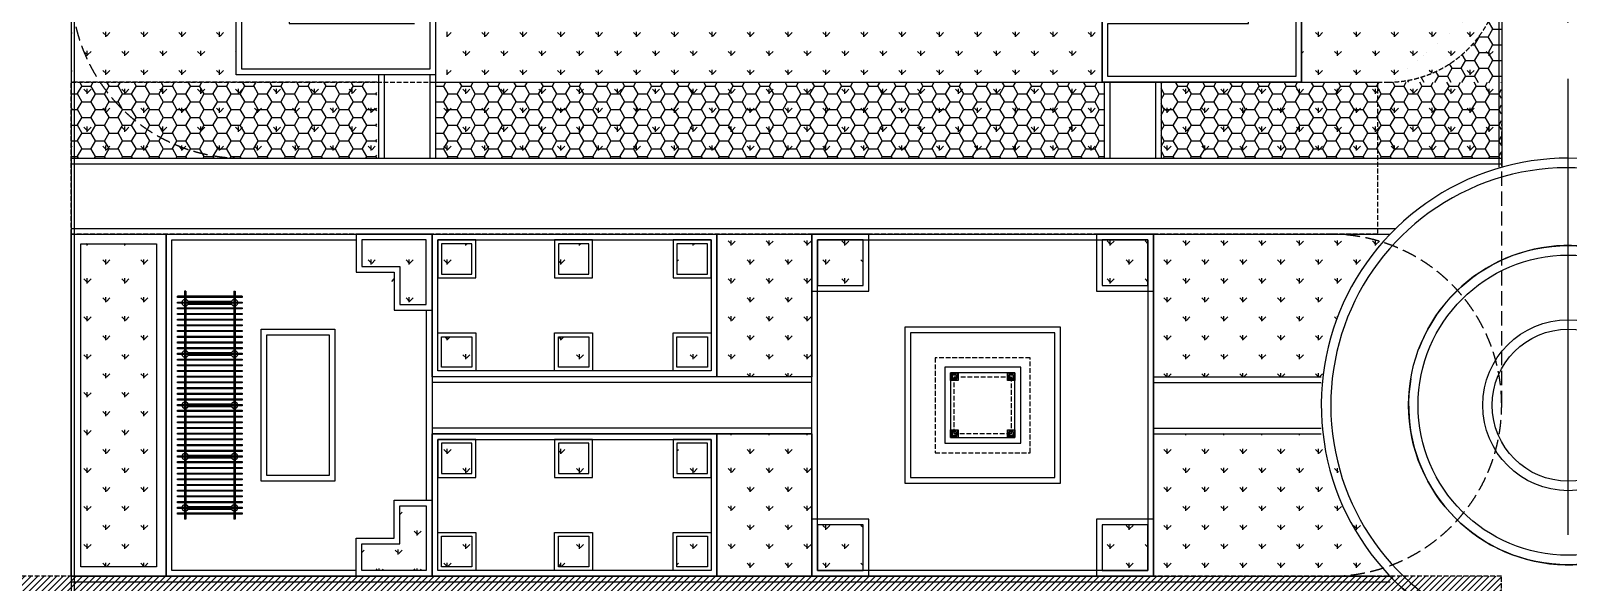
# Model space of a CAD drawing. Header units: millimetres. Extents: x 36720183 to 38160956, y 58934012 to 60388477.
# Drawn here: x 37524127 to 37605093, y 59393007 to 59422029 of the extents above; entities that cross this region are included whole.
import ezdxf

# ---------------------------------------------------------------- set-up
doc = ezdxf.new("R2010")
doc.units = ezdxf.units.MM
doc.header["$LTSCALE"] = 1000
doc.header["$MEASUREMENT"] = 0
doc.linetypes.add('ACAD_ISO04W100', pattern=[30, 24, -3, 0, -3])
doc.linetypes.add('DASH', pattern=[0.35, 0.25, -0.1])
for name, color, linetype in [('@ 绿化', 8, 'Continuous'), ('@YL', 2, 'Continuous'), ('@YL-铺装', 6, 'Continuous'), ('@ZJ20130828', 92, 'Continuous'), ('@园建', 1, 'Continuous'), ('@扑救面填充', 8, 'Continuous'), ('@植草板', 8, 'Continuous'), ('DL_道路中线_支路网_', 4, 'ACAD_ISO04W100'), ('DL_道路红线_支路网_', 1, 'Continuous'), ('DOTE', 1, 'Continuous'), ('扑救面', 2, 'Continuous'), ('道路（新）', 4, 'Continuous'), ('铺地', 5, 'Continuous')]:
    doc.layers.add(name, color=color, linetype=linetype)
pattern_1 = [(90, (0, 0), (-997.795475, 997.795475), [264.58066, -1731.01015]), (45, (0, 0), (-997.796155, 997.796155), [264.58066, -1146.51615]), (135, (0, 0), (-997.796155, -997.796155), [264.58066, -1146.51615])]
pattern_2 = [(0, (0, 30000), (714.375, 412.4445), [476.25, -952.5]), (120, (0, 30000), (-714.3749147, 412.4446478), [476.25, -952.5]), (60, (0, 30000), (8.53e-05, 824.8891478), [-952.5, 476.25])]

# ---------------------------------------------------------------- blocks, each defined once
blk = doc.blocks.new('hj')
at = {"layer": '@YL-铺装', "color": 2, "ltscale": 0.5}
for points in [[(3840, 2600), (-5130, 2600)], [(-5130, 2520), (-5130, 2600)], [(3840, 2520), (-5130, 2520)], [(4140, 2600), (3900, 2600)], [(4140, 2520), (3900, 2520)], [(4440, 2600), (4200, 2600)], [(4440, 2520), (4200, 2520)], [(4740, 2600), (4500, 2600)], [(4740, 2520), (4500, 2520)], [(5040, 2600), (4800, 2600)], [(5040, 2520), (4800, 2520)], [(5340, 2600), (5100, 2600)], [(5340, 2520), (5100, 2520)], [(5640, 2600), (5400, 2600)], [(5940, 2520), (5400, 2520)], [(5940, 2600), (5700, 2600)], [(6240, 2600), (6000, 2600)], [(6240, 2520), (6000, 2520)], [(6540, 2600), (6300, 2600)], [(6540, 2520), (6300, 2520)], [(6870, 2600), (6600, 2600)], [(6870, 2520), (6600, 2520)], [(3840, 0), (-5130, 0)], [(3840, -80), (-5130, -80)], [(4140, 0), (3900, 0)], [(4140, -80), (3900, -80)], [(4440, 0), (4200, 0)], [(4440, -80), (4200, -80)], [(4740, 0), (4500, 0)], [(4740, -80), (4500, -80)], [(5040, 0), (4800, 0)], [(5040, -80), (4800, -80)], [(5340, 0), (5100, 0)], [(5340, -80), (5100, -80)], [(5640, 0), (5400, 0)], [(5640, -80), (5400, -80)], [(5940, 0), (5700, 0)], [(5940, -80), (5700, -80)], [(6240, 0), (6000, 0)], [(6240, -80), (6000, -80)], [(6540, 0), (6300, 0)], [(6540, -80), (6300, -80)], [(6870, 0), (6600, 0)], [(6870, -80), (6600, -80)]]:
    blk.add_lwpolyline(points, dxfattribs=at)
at = {"layer": '@YL-铺装', "color": 8, "ltscale": 0.5}
for points in [[(-4860, 2960), (-4800, 2960), (-4800, -440), (-4860, -440), (-4860, 2960)], [(-4560, 2960), (-4500, 2960), (-4500, -440), (-4560, -440), (-4560, 2960)], [(-4260, 2960), (-4200, 2960), (-4200, -440), (-4260, -440), (-4260, 2960)], [(-4260, 2960), (-4200, 2960), (-4200, -440), (-4260, -440), (-4260, 2960)], [(-3960, 2960), (-3900, 2960), (-3900, -440), (-3960, -440), (-3960, 2960)], [(-3660, 2960), (-3600, 2960), (-3600, -440), (-3660, -440), (-3660, 2960)], [(-3660, 2960), (-3600, 2960), (-3600, -440), (-3660, -440), (-3660, 2960)], [(-3360, 2960), (-3300, 2960), (-3300, -440), (-3360, -440), (-3360, 2960)], [(-3060, 2960), (-3000, 2960), (-3000, -440), (-3060, -440), (-3060, 2960)], [(-3060, 2960), (-3000, 2960), (-3000, -440), (-3060, -440), (-3060, 2960)], [(-2760, 2960), (-2700, 2960), (-2700, -440), (-2760, -440), (-2760, 2960)], [(-2460, 2960), (-2400, 2960), (-2400, -440), (-2460, -440), (-2460, 2960)], [(-2160, 2960), (-2100, 2960), (-2100, -440), (-2160, -440), (-2160, 2960)], [(-1860, 2960), (-1800, 2960), (-1800, -440), (-1860, -440), (-1860, 2960)], [(-1860, 2960), (-1800, 2960), (-1800, -440), (-1860, -440), (-1860, 2960)], [(-1560, 2960), (-1500, 2960), (-1500, -440), (-1560, -440), (-1560, 2960)], [(-1260, 2960), (-1200, 2960), (-1200, -440), (-1260, -440), (-1260, 2960)], [(-1260, 2960), (-1200, 2960), (-1200, -440), (-1260, -440), (-1260, 2960)], [(-960, 2960), (-900, 2960), (-900, -440), (-960, -440), (-960, 2960)], [(-660, 2960), (-600, 2960), (-600, -440), (-660, -440), (-660, 2960)], [(-660, 2960), (-600, 2960), (-600, -440), (-660, -440), (-660, 2960)], [(-360, 2960), (-300, 2960), (-300, -440), (-360, -440), (-360, 2960)], [(-60, 2960), (0, 2960), (0, -440), (-60, -440), (-60, 2960)], [(240, 2960), (300, 2960), (300, -440), (240, -440), (240, 2960)], [(540, 2960), (600, 2960), (600, -440), (540, -440), (540, 2960)], [(540, 2960), (600, 2960), (600, -440), (540, -440), (540, 2960)], [(840, 2960), (900, 2960), (900, -440), (840, -440), (840, 2960)], [(1140, 2960), (1200, 2960), (1200, -440), (1140, -440), (1140, 2960)], [(1140, 2960), (1200, 2960), (1200, -440), (1140, -440), (1140, 2960)], [(1440, 2960), (1500, 2960), (1500, -440), (1440, -440), (1440, 2960)], [(1740, 2960), (1800, 2960), (1800, -440), (1740, -440), (1740, 2960)], [(1740, 2960), (1800, 2960), (1800, -440), (1740, -440), (1740, 2960)], [(2040, 2960), (2100, 2960), (2100, -440), (2040, -440), (2040, 2960)], [(2340, 2960), (2400, 2960), (2400, -440), (2340, -440), (2340, 2960)], [(2640, 2960), (2700, 2960), (2700, -440), (2640, -440), (2640, 2960)], [(2940, 2960), (3000, 2960), (3000, -440), (2940, -440), (2940, 2960)], [(2940, 2960), (3000, 2960), (3000, -440), (2940, -440), (2940, 2960)], [(3240, 2960), (3300, 2960), (3300, -440), (3240, -440), (3240, 2960)], [(3540, 2960), (3600, 2960), (3600, -440), (3540, -440), (3540, 2960)], [(3540, 2960), (3600, 2960), (3600, -440), (3540, -440), (3540, 2960)], [(3840, 2960), (3900, 2960), (3900, -440), (3840, -440), (3840, 2960)], [(4140, 2960), (4200, 2960), (4200, -440), (4140, -440), (4140, 2960)], [(4140, 2960), (4200, 2960), (4200, -440), (4140, -440), (4140, 2960)], [(4440, 2960), (4500, 2960), (4500, -440), (4440, -440), (4440, 2960)], [(4740, 2960), (4800, 2960), (4800, -440), (4740, -440), (4740, 2960)], [(5040, 2960), (5100, 2960), (5100, -440), (5040, -440), (5040, 2960)], [(5340, 2960), (5400, 2960), (5400, -440), (5340, -440), (5340, 2960)], [(5340, 2960), (5400, 2960), (5400, -440), (5340, -440), (5340, 2960)], [(5640, 2960), (5700, 2960), (5700, -440), (5640, -440), (5640, 2960)], [(5940, 2960), (6000, 2960), (6000, -440), (5940, -440), (5940, 2960)], [(5940, 2960), (6000, 2960), (6000, -440), (5940, -440), (5940, 2960)], [(6240, 2960), (6300, 2960), (6300, -440), (6240, -440), (6240, 2960)], [(6240, 2960), (6300, 2960), (6300, -440), (6240, -440), (6240, 2960)], [(6540, 2960), (6600, 2960), (6600, -440), (6540, -440), (6540, 2960)]]:
    blk.add_lwpolyline(points, dxfattribs=at)
at = {"layer": '@YL-铺装', "color": 3, "ltscale": 0.5}
for points in [[(-4605, 2407), (-4605, 113)], [(-4455, 2407), (-4455, 113)], [(-1905, 2407), (-1905, 113)], [(-1755, 2407), (-1755, 113)], [(795, 2407), (795, 113)], [(945, 2407), (945, 113)], [(3495, 2407), (3495, 113)], [(3645, 2407), (3645, 113)], [(6195, 2407), (6195, 113)], [(6345, 2407), (6345, 113)]]:
    blk.add_lwpolyline(points, dxfattribs=at)
at = {"layer": '@YL-铺装', "color": 6, "ltscale": 0.5}
for points in [[(-5130, -80), (-5130, 0)], [(6870, 0), (6870, -80)]]:
    blk.add_lwpolyline(points, dxfattribs=at)
at = {"layer": '@YL-铺装', "color": 3, "ltscale": 0.5}
for centre, start, end in [((-4530, 2560), 100.16425, 166.39104), ((-4530, 2560), 193.60896, 259.83575), ((-4530, 2560), 13.60896, 79.83575), ((-4530, 2560), 280.16425, 346.39104), ((-1830, 2560), 100.16425, 166.39104), ((-1830, 2560), 193.60896, 259.83575), ((-1830, 2560), 13.60896, 79.83575), ((-1830, 2560), 280.16425, 346.39104), ((870, 2560), 100.16425, 166.39104), ((870, 2560), 193.60896, 259.83575), ((870, 2560), 13.60896, 79.83575), ((870, 2560), 280.16425, 346.39104), ((3570, 2560), 100.16425, 166.39104), ((3570, 2560), 193.60896, 259.83575), ((3570, 2560), 13.60896, 79.83575), ((3570, 2560), 280.16425, 346.39104), ((6270, 2560), 100.16425, 166.39104), ((6270, 2560), 193.60896, 259.83575), ((6270, 2560), 13.60896, 79.83575), ((6270, 2560), 280.16425, 346.39104), ((-4530, -40), 100.16425, 166.39104), ((-4530, -40), 13.60896, 79.83575), ((-1830, -40), 100.16425, 166.39104), ((-1830, -40), 13.60896, 79.83575), ((870, -40), 100.16425, 166.39104), ((870, -40), 13.60896, 79.83575), ((3570, -40), 100.16425, 166.39104), ((3570, -40), 13.60896, 79.83575), ((6270, -40), 100.16425, 166.39104), ((6270, -40), 13.60896, 79.83575), ((-4530, -40), 193.60896, 259.83575), ((-4530, -40), 280.16425, 346.39104), ((-1830, -40), 193.60896, 259.83575), ((-1830, -40), 280.16425, 346.39104), ((870, -40), 193.60896, 259.83575), ((870, -40), 280.16425, 346.39104), ((3570, -40), 193.60896, 259.83575), ((3570, -40), 280.16425, 346.39104), ((6270, -40), 193.60896, 259.83575), ((6270, -40), 280.16425, 346.39104)]:
    blk.add_arc(centre, 170, start, end, dxfattribs=at)
at = {"layer": 'DOTE', "color": 8, "linetype": 'ByBlock'}
for points in [[(6540, -440), (6540, 2960)], [(6600, -440), (6600, 2960)]]:
    blk.add_lwpolyline(points, dxfattribs=at)
at = {"layer": 'DOTE', "color": 1}
blk.add_lwpolyline([(6870, 2520), (6870, 2600)], dxfattribs=at)

msp = doc.modelspace()

# ---------------------------------------------------------------- hatches: boundary and pattern name
at = {"layer": '@ 绿化', "linetype": 'Continuous'}
h = msp.add_hatch(dxfattribs=at)
h.set_pattern_fill('GRASS', color=256, scale=500, style=0)
h.set_pattern_definition(pattern_1)
h.paths.add_polyline_path([(37531257, 59420324), (37531743, 59420324), (37531743, 59421414), (37531743, 59424414), (37534743, 59424414), (37534743, 59428114), (37533643, 59428114), (37533644, 59431114), (37536343, 59431114), (37536343, 59433514), (37529943, 59433514), (37529943, 59436414), (37528342, 59436414), (37528343, 59442564), (37532643, 59442564), (37532643, 59441014), (37535543, 59441014), (37535543, 59442814), (37540043, 59442814), (37540042, 59441014), (37543943, 59441014), (37543943, 59441914), (37543543, 59441914), (37543543, 59444714), (37541843, 59444714), (37541843, 59447614), (37543143, 59447614), (37543143, 59450914), (37546043, 59450914), (37546043, 59452314), (37552643, 59452314), (37552643, 59450914), (37555343, 59450914), (37555343, 59447614), (37556643, 59447614), (37556643, 59444514), (37553943, 59444514), (37553943, 59442114), (37561343, 59442114), (37561343, 59439214), (37564652, 59439214), (37564652, 59442114), (37572052, 59442114), (37572052, 59444514), (37569352, 59444514), (37569352, 59447614), (37570652, 59447614), (37570652, 59450914), (37573352, 59450914), (37573352, 59452314), (37563106, 59464137), (37556052, 59458984), (37549088, 59458804), (37541358, 59450933), (37541358, 59448805), (37536414, 59445594), (37534030, 59443148), (37533166, 59444926), (37526257, 59444926), (37526257, 59431914), (37531257, 59431914)])
h = msp.add_hatch(dxfattribs=at)
h.set_pattern_fill('GRASS', color=256, scale=500, style=0)
h.set_pattern_definition(pattern_1)
edge = h.paths.add_edge_path()
edge.add_line((37546043, 59419324), (37546043, 59422214))
edge.add_line((37546043, 59422214), (37546943, 59422214))
edge.add_line((37546943, 59422214), (37548197, 59423815))
edge.add_line((37548197, 59423815), (37550752, 59423855))
edge.add_line((37550752, 59423855), (37551625, 59431330))
edge.add_line((37551625, 59431330), (37555743, 59432614))
edge.add_line((37555743, 59432614), (37555688, 59432464))
edge.add_line((37555688, 59432464), (37570198, 59432464))
edge.add_line((37570198, 59432464), (37570252, 59432614))
edge.add_line((37570252, 59432614), (37574752, 59432614))
edge.add_line((37574752, 59432614), (37574752, 59435514))
edge.add_line((37574752, 59435514), (37578852, 59431114))
edge.add_line((37578852, 59431114), (37576152, 59431114))
edge.add_line((37576152, 59431114), (37576152, 59428114))
edge.add_line((37576152, 59428114), (37577252, 59428114))
edge.add_line((37577252, 59428114), (37577252, 59427353))
edge.add_line((37577252, 59427353), (37577252, 59426914))
edge.add_line((37577252, 59426914), (37577252, 59424414))
edge.add_line((37577252, 59424414), (37580652, 59424414))
edge.add_line((37580652, 59424414), (37580652, 59422814))
edge.add_line((37580652, 59422814), (37580652, 59422214))
edge.add_line((37580652, 59422214), (37580652, 59419324))
edge.add_line((37580652, 59419324), (37546691, 59419324))
edge.add_line((37546691, 59419324), (37546436, 59419324))
edge.add_line((37546436, 59419324), (37546043, 59419314))
h = msp.add_hatch(dxfattribs=at)
h.set_pattern_fill('GRASS', color=256, scale=500, style=0)
h.set_pattern_definition(pattern_1)
h.paths.add_polyline_path([(37591252, 59424402), (37591252, 59427515), (37592953, 59427514), (37592953, 59431214), (37589723, 59431214), (37589753, 59433414), (37592500, 59433414), (37593152, 59433385), (37595333, 59433442), (37595285, 59433386), (37596587, 59433441), (37596587, 59422824), (37601042, 59422824), (37599830, 59421081), (37597801, 59419747), (37591052, 59419324), (37591052, 59421414), (37591052, 59423447)])
h = msp.add_hatch(dxfattribs=at)
h.set_pattern_fill('GRASS', color=256, scale=500, style=0)
h.set_pattern_definition(pattern_1)
h.paths.add_polyline_path([(37601587, 59425303), (37600993, 59421731), (37598748, 59419487), (37590018, 59419109), (37583689, 59419324), (37583616, 59415324), (37601587, 59415324)])
h = msp.add_hatch(dxfattribs=at)
h.set_pattern_fill('GRASS', color=256, scale=500, style=0)
h.set_pattern_definition(pattern_1)
h.paths.add_polyline_path([(37526257, 59424414), (37534943, 59424414), (37534943, 59419324), (37526257, 59419324)])
h = msp.add_hatch(dxfattribs=at)
h.set_pattern_fill('GRASS', color=256, scale=500, style=0)
h.set_pattern_definition(pattern_1)
h.paths.add_polyline_path([(37526257, 59415324), (37542343, 59415324), (37542343, 59419324), (37526257, 59419324)])
h = msp.add_hatch(dxfattribs=at)
h.set_pattern_fill('GRASS', color=256, scale=500, style=0)
h.set_pattern_definition(pattern_1)
h.paths.add_polyline_path([(37545343, 59415324), (37580652, 59415295), (37580652, 59419295), (37545343, 59419324)])
h = msp.add_hatch(dxfattribs=at)
h.set_pattern_fill('GRASS', color=256, scale=500, style=0)
h.set_pattern_definition(pattern_1)
h.paths.add_polyline_path([(37560257, 59400824), (37565257, 59400824), (37565257, 59393324), (37560257, 59393324)])
h.paths.add_polyline_path([(37560257, 59411324), (37565257, 59411324), (37565257, 59403824), (37560257, 59403824)])
h = msp.add_hatch(dxfattribs=at)
h.set_pattern_fill('GRASS', color=256, scale=500, style=0)
h.set_pattern_definition(pattern_1)
edge = h.paths.add_edge_path()
edge.add_line((37595706, 59411324), (37583257, 59411324))
edge.add_line((37583257, 59411324), (37583257, 59403824))
edge.add_line((37583257, 59403824), (37592174, 59403824))
edge.add_arc((37605400, 59402177), 13328, 136.66046, 172.90067, ccw=False)
h = msp.add_hatch(dxfattribs=at)
h.set_pattern_fill('GRASS', color=256, scale=500, style=0)
h.set_pattern_definition(pattern_1)
h.paths.add_polyline_path([(37530757, 59393824), (37526757, 59393824), (37526757, 59410824), (37530757, 59410824)])
h = msp.add_hatch(dxfattribs=at)
h.set_pattern_fill('GRASS', color=256, scale=500, style=0)
h.set_pattern_definition(pattern_1)
h.paths.add_polyline_path([(37543133, 59407324), (37544533, 59407324), (37544533, 59410724), (37541133, 59410724), (37541133, 59409324), (37543133, 59409324)])
h = msp.add_hatch(dxfattribs=at)
h.set_pattern_fill('GRASS', color=256, scale=500, style=0)
h.set_pattern_definition(pattern_1)
h.paths.add_polyline_path([(37545757, 59409224), (37547357, 59409224), (37547357, 59410824), (37545757, 59410824)])
h.paths.add_polyline_path([(37551914, 59409224), (37553514, 59409224), (37553514, 59410824), (37551914, 59410824)])
h.paths.add_polyline_path([(37558157, 59409224), (37559757, 59409224), (37559757, 59410824), (37558157, 59410824)])
h.paths.add_polyline_path([(37558157, 59405924), (37559757, 59405924), (37559757, 59404324), (37558157, 59404324)])
h.paths.add_polyline_path([(37551914, 59405924), (37553514, 59405924), (37553514, 59404324), (37551914, 59404324)])
h.paths.add_polyline_path([(37545757, 59405924), (37547357, 59405924), (37547357, 59404324), (37545757, 59404324)])
h.paths.add_polyline_path([(37545757, 59398724), (37547357, 59398724), (37547357, 59400324), (37545757, 59400324)])
h.paths.add_polyline_path([(37545757, 59395424), (37547357, 59395424), (37547357, 59393824), (37545757, 59393824)])
h.paths.add_polyline_path([(37551914, 59395424), (37553514, 59395424), (37553514, 59393824), (37551914, 59393824)])
h.paths.add_polyline_path([(37558157, 59395424), (37559757, 59395424), (37559757, 59393824), (37558157, 59393824)])
h.paths.add_polyline_path([(37558157, 59398724), (37559757, 59398724), (37559757, 59400324), (37558157, 59400324)])
h.paths.add_polyline_path([(37551914, 59398724), (37553514, 59398724), (37553514, 59400324), (37551914, 59400324)])
h = msp.add_hatch(dxfattribs=at)
h.set_pattern_fill('GRASS', color=256, scale=500, style=0)
h.set_pattern_definition(pattern_1)
h.paths.add_polyline_path([(37567957, 59408624), (37567957, 59411024), (37565557, 59411024), (37565557, 59408624)])
h.paths.add_polyline_path([(37582957, 59408624), (37582957, 59411024), (37580557, 59411024), (37580557, 59408624)])
h.paths.add_polyline_path([(37582957, 59393624), (37582957, 59396024), (37580557, 59396024), (37580557, 59393624)])
h.paths.add_polyline_path([(37567957, 59393624), (37567957, 59396024), (37565557, 59396024), (37565557, 59393624)])
h = msp.add_hatch(dxfattribs=at)
h.set_pattern_fill('GRASS', color=256, scale=500, style=0)
h.set_pattern_definition(pattern_1)
edge = h.paths.add_edge_path()
edge.add_line((37596121, 59393324), (37583257, 59393324))
edge.add_line((37583257, 59393324), (37583257, 59400824))
edge.add_line((37583257, 59400824), (37592589, 59400824))
edge.add_arc((37605815, 59402471), 13328, 187.09933, 223.33954)
h = msp.add_hatch(dxfattribs=at)
h.set_pattern_fill('GRASS', color=256, scale=500, style=0)
h.set_pattern_definition([(90, (424.1, -300), (-997.795475, 997.795475), [264.58066, -1731.01015]), (45, (424, -300), (-997.796155, 997.796155), [264.58066, -1146.51615]), (135, (424, -300), (-997.796155, -997.796155), [264.58066, -1146.51615])])
h.paths.add_polyline_path([(37543557, 59397024), (37544957, 59397024), (37544957, 59393624), (37541557, 59393624), (37541557, 59395024), (37543557, 59395024)])
at = {"layer": '@扑救面填充'}
h = msp.add_hatch(dxfattribs=at)
h.set_pattern_fill('ANSI31', color=256, scale=150)
h.set_pattern_definition([(45, (0, 0), (-168.3798023, 168.3798023), [])])
h.paths.add_polyline_path([(37411630, 59341997), (37456181, 59341997), (37456181, 59385324), (37601587, 59385324), (37601584, 59393323), (37448181, 59393325), (37448181, 59349997), (37411630, 59349997)])
at = {"layer": '@植草板'}
h = msp.add_hatch(dxfattribs=at)
h.set_pattern_fill('HONEY', color=8, scale=300)
h.set_pattern_definition([(0, (0, 0), (714.375, 412.4445), [476.25, -952.5]), (120, (0, 0), (-714.3749147, 412.4446478), [476.25, -952.5]), (60, (0, 0), (8.53e-05, 824.8891478), [-952.5, 476.25])])
edge = h.paths.add_edge_path()
edge.add_arc((37595582, 59425326), 6006, 271.92211, 347.94691, ccw=False)
edge.add_line((37595783, 59419324), (37601587, 59419290))
edge.add_line((37601587, 59419290), (37601615, 59424072))
edge.add_line((37601615, 59424072), (37601455, 59424072))
h = msp.add_hatch(dxfattribs=at)
h.set_pattern_fill('HONEY', color=8, scale=300)
h.set_pattern_definition(pattern_2)
h.paths.add_polyline_path([(37526257, 59419324), (37542343, 59419324), (37542343, 59415324), (37526257, 59415324)])
h = msp.add_hatch(dxfattribs=at)
h.set_pattern_fill('HONEY', color=8, scale=300)
h.set_pattern_definition(pattern_2)
h.paths.add_polyline_path([(37545443, 59419324), (37580652, 59419324), (37580652, 59415324), (37545443, 59415324)])
h = msp.add_hatch(dxfattribs=at)
h.set_pattern_fill('HONEY', color=8, scale=300)
h.set_pattern_definition([(0, (51995.44, 30000), (714.375, 412.4445), [476.25, -952.5]), (120, (51995.44, 30000), (-714.3749147, 412.4446478), [476.25, -952.5]), (60, (51995.44, 30000), (8.53e-05, 824.8891478), [-952.5, 476.25])])
h.paths.add_polyline_path([(37583652, 59419324), (37601586, 59419324), (37601586, 59415324), (37583652, 59415324)])

# ---------------------------------------------------------------- linework, layer by layer
at = {"layer": '@YL'}
msp.add_line((37526257, 59393324), (37595706, 59393324), dxfattribs=at)
for points in [[(37580553, 59422717), (37580553, 59419324), (37585553, 59419324), (37585553, 59419324), (37591052, 59419324), (37591052, 59424414), (37591153, 59424414)], [(37545443, 59422717), (37545443, 59419717), (37534943, 59419717), (37534943, 59423814), (37538043, 59423814), (37538042, 59422717), (37544342, 59422717)], [(37580553, 59419324), (37580553, 59422717), (37587953, 59422717), (37587953, 59423814), (37591052, 59423814), (37591052, 59419324), (37580553, 59419324)], [(37591052, 59423814), (37591052, 59419324)], [(37545443, 59420324), (37545443, 59415324)], [(37542443, 59419717), (37542443, 59415324)], [(37580652, 59419324), (37580652, 59415324)], [(37583652, 59419324), (37583652, 59415324)], [(37526257, 59415324), (37601587, 59415324)], [(37526257, 59411324), (37595706, 59411324)], [(37526257, 59411324), (37595706, 59411324)], [(37543257, 59407324), (37545257, 59407324), (37545257, 59411324), (37541257, 59411324), (37541257, 59409324), (37543257, 59409324), (37543257, 59407324)], [(37545257, 59411324), (37560257, 59411324)], [(37531257, 59411126), (37531257, 59393324)], [(37541257, 59393624), (37531557, 59393624), (37531557, 59411024), (37541257, 59411024)], [(37544957, 59407324), (37544957, 59397324)], [(37565257, 59403824), (37545257, 59403824)], [(37565257, 59400824), (37545257, 59400824)], [(37543257, 59397324), (37545257, 59397324), (37545257, 59393324), (37541257, 59393324), (37541257, 59395324), (37543257, 59395324), (37543257, 59397324)], [(37526257, 59394297), (37526257, 59394324)], [(37526257, 59393324), (37595706, 59393324)]]:
    msp.add_lwpolyline(points, dxfattribs=at)
at = {"layer": '@YL', "color": 8}
for points in [[(37545143, 59422717), (37545143, 59420017), (37535243, 59420017), (37535243, 59423514), (37537743, 59423514), (37537742, 59422417), (37544342, 59422417)], [(37542743, 59419717), (37542743, 59415324)], [(37545143, 59419717), (37545143, 59415324)], [(37580952, 59419324), (37580952, 59415324)], [(37583352, 59419324), (37583352, 59415324)], [(37526257, 59415024), (37601587, 59415024)], [(37526257, 59411624), (37596004, 59411624)], [(37565257, 59403524), (37545257, 59403524)], [(37565257, 59401124), (37545257, 59401124)], [(37526257, 59393024), (37595706, 59393024)]]:
    msp.add_lwpolyline(points, dxfattribs=at)
for points in [[(37580853, 59419624), (37580853, 59422417), (37588253, 59422417), (37588253, 59423514), (37590752, 59423514), (37590752, 59419624)], [(37543557, 59407624), (37544957, 59407624), (37544957, 59411024), (37541557, 59411024), (37541557, 59409624), (37543557, 59409624)], [(37545557, 59411024), (37559957, 59411024), (37559957, 59404124), (37545557, 59404124)], [(37545757, 59409224), (37547357, 59409224), (37547357, 59410824), (37545757, 59410824)], [(37551914, 59409224), (37553514, 59409224), (37553514, 59410824), (37551914, 59410824)], [(37558157, 59409224), (37559757, 59409224), (37559757, 59410824), (37558157, 59410824)], [(37565557, 59411024), (37582957, 59411024), (37582957, 59393624), (37565557, 59393624)], [(37536557, 59406024), (37539833, 59406024), (37539833, 59398624), (37536557, 59398624)], [(37545757, 59405924), (37547357, 59405924), (37547357, 59404324), (37545757, 59404324)], [(37551914, 59405924), (37553514, 59405924), (37553514, 59404324), (37551914, 59404324)], [(37558157, 59405924), (37559757, 59405924), (37559757, 59404324), (37558157, 59404324)], [(37570457, 59398524), (37578057, 59398524), (37578057, 59406124), (37570457, 59406124)], [(37545557, 59400524), (37559957, 59400524), (37559957, 59393624), (37545557, 59393624)], [(37545757, 59398724), (37547357, 59398724), (37547357, 59400324), (37545757, 59400324)], [(37551914, 59398724), (37553514, 59398724), (37553514, 59400324), (37551914, 59400324)], [(37558157, 59398724), (37559757, 59398724), (37559757, 59400324), (37558157, 59400324)], [(37543557, 59397024), (37544957, 59397024), (37544957, 59393624), (37541557, 59393624), (37541557, 59395024), (37543557, 59395024)], [(37545757, 59395424), (37547357, 59395424), (37547357, 59393824), (37545757, 59393824)], [(37551914, 59395424), (37553514, 59395424), (37553514, 59393824), (37551914, 59393824)], [(37558157, 59395424), (37559757, 59395424), (37559757, 59393824), (37558157, 59393824)]]:
    msp.add_lwpolyline(points, close=True, dxfattribs=at)
at = {"layer": '@YL', "color": 2, "linetype": 'DASH'}
for points in [[(37542343, 59419324), (37526257, 59419324)], [(37545343, 59419324), (37578252, 59419324)], [(37578252, 59419324), (37595587, 59419324)]]:
    msp.add_lwpolyline(points, dxfattribs=at)
at = {"layer": '@YL'}
for points in [[(37531257, 59393324), (37526257, 59393324), (37526257, 59411324), (37531257, 59411324)], [(37531257, 59411324), (37545257, 59411324), (37545257, 59393324), (37531257, 59393324)], [(37545257, 59411324), (37560257, 59411324), (37560257, 59403824), (37545257, 59403824)], [(37560257, 59411324), (37565257, 59411324), (37565257, 59403824), (37560257, 59403824)], [(37565257, 59411324), (37583257, 59411324), (37583257, 59393324), (37565257, 59393324)], [(37568257, 59408324), (37568257, 59411324), (37565257, 59411324), (37565257, 59408324)], [(37583257, 59408324), (37583257, 59411324), (37580257, 59411324), (37580257, 59408324)], [(37530757, 59393824), (37526757, 59393824), (37526757, 59410824), (37530757, 59410824)], [(37545557, 59409024), (37547557, 59409024), (37547557, 59411024), (37545557, 59411024)], [(37551714, 59409024), (37553714, 59409024), (37553714, 59411024), (37551714, 59411024)], [(37557957, 59409024), (37559957, 59409024), (37559957, 59411024), (37557957, 59411024)], [(37567957, 59408624), (37567957, 59411024), (37565557, 59411024), (37565557, 59408624)], [(37582957, 59408624), (37582957, 59411024), (37580557, 59411024), (37580557, 59408624)], [(37536257, 59406324), (37540133, 59406324), (37540133, 59398324), (37536257, 59398324)], [(37545557, 59406124), (37547557, 59406124), (37547557, 59404124), (37545557, 59404124)], [(37551714, 59406124), (37553714, 59406124), (37553714, 59404124), (37551714, 59404124)], [(37557957, 59406124), (37559957, 59406124), (37559957, 59404124), (37557957, 59404124)], [(37570157, 59398224), (37578357, 59398224), (37578357, 59406424), (37570157, 59406424)], [(37545257, 59400824), (37560257, 59400824), (37560257, 59393324), (37545257, 59393324)], [(37560257, 59400824), (37565257, 59400824), (37565257, 59393324), (37560257, 59393324)], [(37545557, 59398524), (37547557, 59398524), (37547557, 59400524), (37545557, 59400524)], [(37551714, 59398524), (37553714, 59398524), (37553714, 59400524), (37551714, 59400524)], [(37557957, 59398524), (37559957, 59398524), (37559957, 59400524), (37557957, 59400524)], [(37545557, 59395624), (37547557, 59395624), (37547557, 59393624), (37545557, 59393624)], [(37551714, 59395624), (37553714, 59395624), (37553714, 59393624), (37551714, 59393624)], [(37557957, 59395624), (37559957, 59395624), (37559957, 59393624), (37557957, 59393624)]]:
    msp.add_lwpolyline(points, close=True, dxfattribs=at)
at = {"layer": '@YL', "color": 8, "linetype": 'DASH'}
msp.add_lwpolyline([(37572757, 59403824), (37575757, 59403824), (37575757, 59400824), (37572757, 59400824)], close=True, dxfattribs=at)
at = {"layer": '@YL', "elevation": 2250}
for points in [[(37583257, 59403824), (37592087, 59403824)], [(37583257, 59400824), (37592087, 59400824)]]:
    msp.add_lwpolyline(points, dxfattribs=at)
at = {"layer": '@YL', "color": 8, "elevation": 2250}
for points in [[(37583257, 59403524), (37592087, 59403524)], [(37583257, 59401124), (37592087, 59401124)]]:
    msp.add_lwpolyline(points, dxfattribs=at)
at = {"layer": '@YL', "elevation": -2250}
for points in [[(37568257, 59393324), (37568257, 59396324), (37565257, 59396324), (37565257, 59393324)], [(37567957, 59393624), (37567957, 59396024), (37565557, 59396024), (37565557, 59393624)], [(37583257, 59393324), (37583257, 59396324), (37580257, 59396324), (37580257, 59393324)], [(37582957, 59393624), (37582957, 59396024), (37580557, 59396024), (37580557, 59393624)]]:
    msp.add_lwpolyline(points, close=True, dxfattribs=at)
at = {"layer": '@YL'}
msp.add_lwpolyline([(37601587, 59388324), (37601587, 59389804, -0.134177), (37595706, 59393324, 2.486759)], format="xyb", dxfattribs=at)
msp.add_circle((37605087, 59402324), 8400, dxfattribs=at)
at = {"layer": '@YL', "color": 8}
msp.add_circle((37605087, 59402324), 7900, dxfattribs=at)
at = {"layer": '@YL', "color": 2, "linetype": 'DASH'}
msp.add_arc((37595587, 59425324), 6000, 270, 359.99959, dxfattribs=at)
at = {"layer": '@YL'}
for radius, start, end in [(13000, 46.27096, 326.33706), (8400, 170.44257, 159.28211)]:
    msp.add_arc((37605087, 59402324), radius, start, end, dxfattribs=at)
at = {"layer": '@YL', "color": 8}
msp.add_arc((37605087, 59402324), 12500, 44.71026, 324.56116, dxfattribs=at)
at = {"layer": '@ZJ20130828'}
msp.add_lwpolyline([(37583257, 59393324), (37583257, 59411324)], dxfattribs=at)
at = {"layer": '@园建', "color": 8, "linetype": 'DASH'}
for points in [[(37571757, 59399824), (37576757, 59399824), (37576757, 59404824), (37571757, 59404824)], [(37572607, 59403974), (37572907, 59403974), (37572907, 59403674), (37572607, 59403674)], [(37572657, 59403924), (37572857, 59403924), (37572857, 59403724), (37572657, 59403724)], [(37575607, 59403974), (37575907, 59403974), (37575907, 59403674), (37575607, 59403674)], [(37575657, 59403924), (37575857, 59403924), (37575857, 59403724), (37575657, 59403724)], [(37572607, 59400974), (37572907, 59400974), (37572907, 59400674), (37572607, 59400674)], [(37572657, 59400924), (37572857, 59400924), (37572857, 59400724), (37572657, 59400724)], [(37575607, 59400974), (37575907, 59400974), (37575907, 59400674), (37575607, 59400674)], [(37575657, 59400924), (37575857, 59400924), (37575857, 59400724), (37575657, 59400724)]]:
    msp.add_lwpolyline(points, close=True, dxfattribs=at)
at = {"layer": '@园建', "color": 2}
for points in [[(37572257, 59400324), (37576257, 59400324), (37576257, 59404324), (37572257, 59404324)], [(37572557, 59404024), (37572957, 59404024), (37572957, 59403624), (37572557, 59403624)], [(37575557, 59404024), (37575957, 59404024), (37575957, 59403624), (37575557, 59403624)], [(37572557, 59401024), (37572957, 59401024), (37572957, 59400624), (37572557, 59400624)], [(37575557, 59401024), (37575957, 59401024), (37575957, 59400624), (37575557, 59400624)]]:
    msp.add_lwpolyline(points, close=True, dxfattribs=at)
at = {"layer": '@园建', "color": 8}
msp.add_lwpolyline([(37572557, 59400624), (37575957, 59400624), (37575957, 59404024), (37572557, 59404024)], close=True, dxfattribs=at)
at = {"layer": '@园建', "color": 8, "linetype": 'DASH'}
for points in [[(37572763, 59403924), (37572657, 59403924), (37572657, 59403818)], [(37572657, 59403818), (37572657, 59403724), (37572751, 59403724)], [(37572751, 59403724), (37572857, 59403724), (37572857, 59403830)], [(37572763, 59403924), (37572857, 59403924), (37572857, 59403830)], [(37575763, 59403924), (37575657, 59403924), (37575657, 59403818)], [(37575657, 59403818), (37575657, 59403724), (37575751, 59403724)], [(37575751, 59403724), (37575857, 59403724), (37575857, 59403830)], [(37575763, 59403924), (37575857, 59403924), (37575857, 59403830)], [(37572763, 59400924), (37572657, 59400924), (37572657, 59400818)], [(37572657, 59400818), (37572657, 59400724), (37572751, 59400724)], [(37572751, 59400724), (37572857, 59400724), (37572857, 59400830)], [(37572763, 59400924), (37572857, 59400924), (37572857, 59400830)], [(37575763, 59400924), (37575657, 59400924), (37575657, 59400818)], [(37575657, 59400818), (37575657, 59400724), (37575751, 59400724)], [(37575751, 59400724), (37575857, 59400724), (37575857, 59400830)], [(37575763, 59400924), (37575857, 59400924), (37575857, 59400830)]]:
    msp.add_lwpolyline(points, dxfattribs=at)
at = {"layer": 'DL_道路中线_支路网_', "color": 8}
msp.add_line((37605072, 59449495), (37605087, 59333216, 0), dxfattribs=at)
at = {"layer": 'DL_道路红线_支路网_', "color": 4}
for p, q in [((37526257, 59452982), (37526257, 59333216)), ((37526257, 59452982), (37526257, 59333216)), ((37601587, 59448768), (37601587, 59414844))]:
    msp.add_line(p, q, dxfattribs=at)
at = {"layer": 'DL_道路红线_支路网_', "color": 8}
for p, q in [((37526407, 59452982), (37526407, 59333216)), ((37601437, 59448768), (37601437, 59414844))]:
    msp.add_line(p, q, dxfattribs=at)
at = {"layer": '扑救面', "color": 8, "linetype": 'DASH', "ltscale": 3}
for points in [[(37526257, 59424324), (37526257, 59424324, 0.414214), (37535257, 59415324), (37535627, 59415324)], [(37594679, 59393324), (37592587, 59393324, 0.414214), (37601587, 59402324), (37601587, 59417124)], [(37591134, 59411324), (37592587, 59411324, -0.414214), (37601587, 59402324), (37601587, 59402324)]]:
    msp.add_lwpolyline(points, format="xyb", dxfattribs=at)
at = {"layer": '扑救面', "color": 8, "linetype": 'DASH'}
msp.add_lwpolyline([(37526257, 59419324), (37595053, 59419324), (37595053, 59411324), (37526257, 59411324)], close=True, dxfattribs=at)
msp.add_lwpolyline([(37411630, 59341997), (37456181, 59341997), (37456181, 59385324), (37601587, 59385324), (37601584, 59393323), (37448181, 59393325), (37448181, 59349997), (37411630, 59349997), (37411630, 59341997)], dxfattribs=at)
at = {"layer": '道路（新）', "color": 2}
msp.add_circle((37605087, 59402324), 4500, dxfattribs=at)
at = {"layer": '道路（新）', "color": 8}
msp.add_circle((37605087, 59402324), 4000, dxfattribs=at)
at = {"layer": '铺地', "color": 2}
msp.add_arc((37605087, 59402324), 8400, 170.44257, 159.28211, dxfattribs=at)

# ---------------------------------------------------------------- block references
at = {"layer": '@园建', "rotation": 90}
msp.add_blockref('hj', (37534817, 59401454), dxfattribs=at)

doc.saveas('drawing.dxf')
